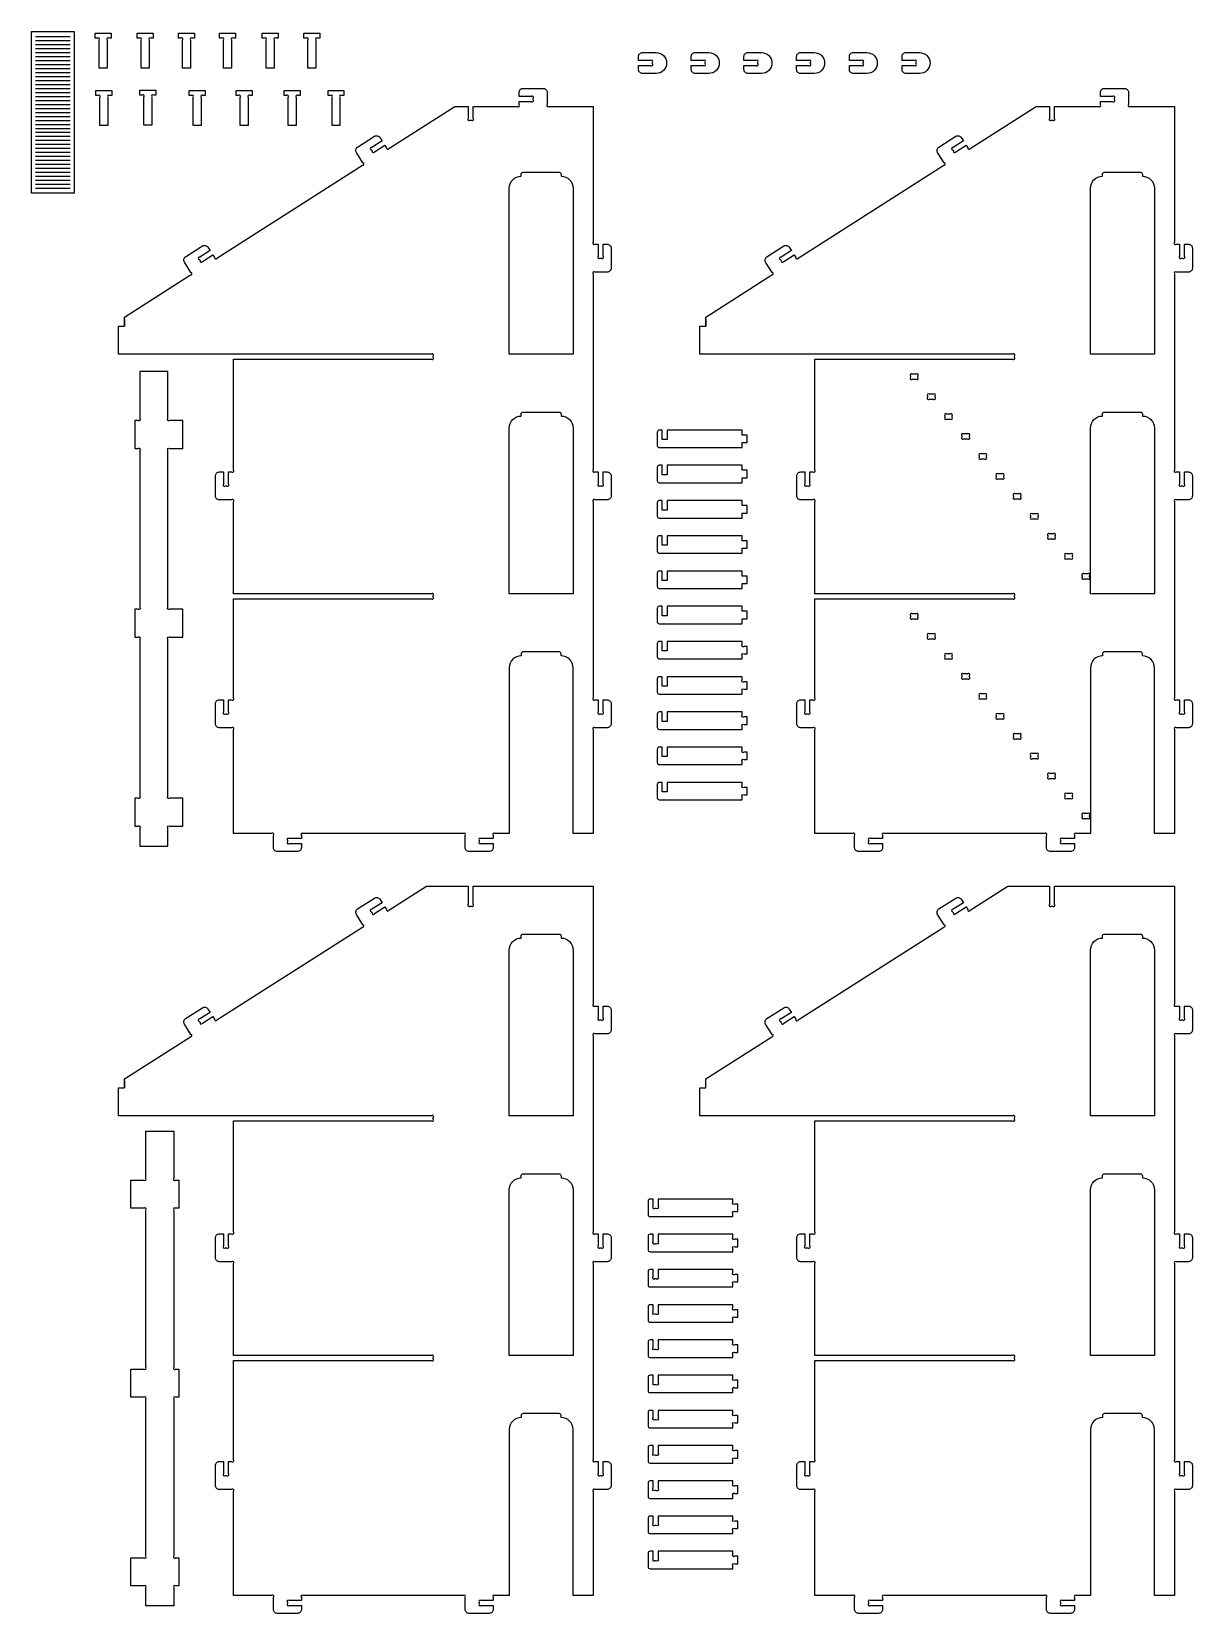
# Model space of a CAD drawing. Extents: x 8501 to 11256, y 293 to 1807.
# Drawn here: x 10559 to 11256, y 836 to 1786 of the extents above; entities that cross this region are included whole.
import ezdxf

# ---------------------------------------------------------------- set-up
doc = ezdxf.new("R2010")
doc.units = 0
doc.header["$MEASUREMENT"] = 0
doc.layers.add('LAYER_1', color=18, linetype='CONTINUOUS')

msp = doc.modelspace()

# ---------------------------------------------------------------- linework, layer by layer
at = {"layer": 'LAYER_1'}
msp.add_lwpolyline([(10559.25, 1785.78), (10584.69, 1785.78), (10584.69, 1688.82), (10559.25, 1688.82)], close=True, dxfattribs=at)
for points in [[(10561.65, 1782.9), (10582.29, 1782.9)], [(10561.65, 1780.5), (10582.29, 1780.5)], [(10561.65, 1778.1), (10582.29, 1778.1)], [(10561.65, 1775.7), (10582.29, 1775.7)], [(10561.65, 1773.3), (10582.29, 1773.3)], [(10561.65, 1770.9), (10582.29, 1770.9)], [(10561.65, 1768.5), (10582.29, 1768.5)], [(10561.65, 1766.1), (10582.29, 1766.1)], [(10561.65, 1763.7), (10582.29, 1763.7)], [(10561.65, 1761.3), (10582.29, 1761.3)], [(10561.65, 1758.9), (10582.29, 1758.9)], [(10561.65, 1756.5), (10582.29, 1756.5)], [(10561.65, 1754.1), (10582.29, 1754.1)], [(10561.65, 1751.7), (10582.29, 1751.7)], [(10561.65, 1749.3), (10582.29, 1749.3)], [(10561.65, 1746.9), (10582.29, 1746.9)], [(10561.65, 1744.5), (10582.29, 1744.5)], [(10561.65, 1742.1), (10582.29, 1742.1)], [(10561.65, 1739.7), (10582.29, 1739.7)], [(10561.65, 1737.3), (10582.29, 1737.3)], [(10561.65, 1734.9), (10582.29, 1734.9)], [(10561.65, 1732.5), (10582.29, 1732.5)], [(10561.65, 1730.1), (10582.29, 1730.1)], [(10561.65, 1727.7), (10582.29, 1727.7)], [(10561.65, 1725.3), (10582.29, 1725.3)], [(10561.65, 1722.9), (10582.29, 1722.9)], [(10561.65, 1720.5), (10582.29, 1720.5)], [(10561.65, 1718.1), (10582.29, 1718.1)], [(10561.65, 1715.7), (10582.29, 1715.7)], [(10561.65, 1713.3), (10582.29, 1713.3)], [(10561.65, 1710.9), (10582.29, 1710.9)], [(10561.65, 1708.5), (10582.29, 1708.5)], [(10561.65, 1706.1), (10582.29, 1706.1)], [(10561.65, 1703.7), (10582.29, 1703.7)], [(10561.65, 1701.3), (10582.29, 1701.3)], [(10758.2, 1706.96), (10757.16, 1708.6)], [(10561.65, 1698.9), (10582.29, 1698.9)], [(10561.65, 1696.5), (10582.29, 1696.5)], [(10561.65, 1694.1), (10582.29, 1694.1)], [(10561.65, 1691.7), (10582.29, 1691.7)], [(10896.41, 1640.25), (10896.41, 1602.03)]]:
    msp.add_lwpolyline(points, dxfattribs=at)
for points in [[(10606.97, 1781.79), (10605.63, 1781.79, 1), (10604.57, 1780.73), (10604.57, 1763.79), (10599.77, 1763.79), (10599.77, 1780.73, 1), (10598.71, 1781.79), (10597.37, 1781.79), (10597.37, 1784.79), (10606.97, 1784.79)], [(10632.3, 1781.79), (10630.96, 1781.79, 1), (10629.9, 1780.73), (10629.9, 1763.79), (10625.1, 1763.79), (10625.1, 1780.73, 1), (10624.04, 1781.79), (10622.7, 1781.79), (10622.7, 1784.79), (10632.3, 1784.79)], [(10657.13, 1781.79), (10655.79, 1781.79, 1), (10654.73, 1780.73), (10654.73, 1763.79), (10649.93, 1763.79), (10649.93, 1780.73, 1), (10648.87, 1781.79), (10647.53, 1781.79), (10647.53, 1784.79), (10657.13, 1784.79)], [(10681.73, 1781.79), (10680.39, 1781.79, 1), (10679.33, 1780.73), (10679.33, 1763.79), (10674.53, 1763.79), (10674.53, 1780.73, 1), (10673.46, 1781.79), (10672.13, 1781.79), (10672.13, 1784.79), (10681.73, 1784.79)], [(10707.3, 1781.79), (10705.96, 1781.79, 1), (10704.9, 1780.73), (10704.9, 1763.79), (10700.1, 1763.79), (10700.1, 1780.73, 1), (10699.04, 1781.79), (10697.7, 1781.79), (10697.7, 1784.79), (10707.3, 1784.79)], [(10732.38, 1781.79), (10731.05, 1781.79, 1), (10729.98, 1780.73), (10729.98, 1763.79), (10725.18, 1763.79), (10725.18, 1780.73, 1), (10724.12, 1781.79), (10722.78, 1781.79), (10722.78, 1784.79), (10732.38, 1784.79)], [(10923.72, 1765.44), (10931.06, 1765.44, 1), (10932.12, 1766.51), (10932.12, 1767.38, 1), (10931.06, 1768.44), (10923.72, 1768.44), (10923.72, 1770.84, -0.414214), (10926.12, 1773.24), (10934.22, 1773.24, -1), (10934.22, 1760.64), (10926.12, 1760.64, -0.414214), (10923.72, 1763.04)], [(10955.36, 1765.44), (10962.7, 1765.44, 1), (10963.76, 1766.51), (10963.76, 1767.38, 1), (10962.7, 1768.44), (10955.36, 1768.44), (10955.36, 1770.84, -0.414214), (10957.76, 1773.24), (10965.86, 1773.24, -1), (10965.86, 1760.64), (10957.76, 1760.64, -0.414214), (10955.36, 1763.04)], [(10987.01, 1765.44), (10994.34, 1765.44, 1), (10995.41, 1766.51), (10995.41, 1767.38, 1), (10994.34, 1768.44), (10987.01, 1768.44), (10987.01, 1770.84, -0.414214), (10989.41, 1773.24), (10997.51, 1773.24, -1), (10997.51, 1760.64), (10989.41, 1760.64, -0.414214), (10987.01, 1763.04)], [(11018.65, 1765.44), (11025.99, 1765.44, 1), (11027.05, 1766.51), (11027.05, 1767.38, 1), (11025.99, 1768.44), (11018.65, 1768.44), (11018.65, 1770.84, -0.414214), (11021.05, 1773.24), (11029.15, 1773.24, -1), (11029.15, 1760.64), (11021.05, 1760.64, -0.414214), (11018.65, 1763.04)], [(11050.29, 1765.44), (11057.63, 1765.44, 1), (11058.69, 1766.51), (11058.69, 1767.38, 1), (11057.63, 1768.44), (11050.29, 1768.44), (11050.29, 1770.84, -0.414214), (11052.69, 1773.24), (11060.79, 1773.24, -1), (11060.79, 1760.64), (11052.69, 1760.64, -0.414214), (11050.29, 1763.04)], [(11081.93, 1765.44), (11089.27, 1765.44, 1), (11090.33, 1766.51), (11090.33, 1767.38, 1), (11089.27, 1768.44), (11081.93, 1768.44), (11081.93, 1770.84, -0.414214), (11084.33, 1773.24), (11092.43, 1773.24, -1), (11092.43, 1760.64), (11084.33, 1760.64, -0.414214), (11081.93, 1763.04)], [(10607.34, 1747.39), (10606, 1747.39, 1), (10604.94, 1746.33), (10604.94, 1729.39), (10600.14, 1729.39), (10600.14, 1746.33, 1), (10599.08, 1747.39), (10597.74, 1747.39), (10597.74, 1750.39), (10607.34, 1750.39)], [(10615.01, 1613.16), (10615.01, 1608.91), (10615.01, 1614.38), (10654.59, 1639.62, 1), (10654.91, 1641.08), (10650.96, 1647.27, -0.414214), (10651.7, 1650.58), (10661.81, 1657.04, -0.414214), (10665.13, 1656.3), (10666.42, 1654.28), (10660.23, 1650.33, 1), (10659.91, 1648.87), (10660.38, 1648.13, 1), (10661.84, 1647.8), (10668.03, 1651.75), (10669.07, 1650.12, 1), (10670.54, 1649.79), (10757.88, 1705.5, 1), (10758.2, 1706.96), (10754.25, 1713.15, -0.414214), (10754.99, 1716.46), (10765.1, 1722.92, -0.414214), (10768.42, 1722.18), (10769.71, 1720.16), (10763.52, 1716.21, 1), (10763.2, 1714.75), (10763.67, 1714.01, 1), (10765.13, 1713.68), (10771.32, 1717.63), (10772.36, 1715.99, 1), (10773.83, 1715.67), (10813.4, 1740.91), (10821.41, 1740.91), (10821.41, 1733.57, 1), (10822.47, 1732.51), (10823.35, 1732.51, 1), (10824.41, 1733.57), (10824.41, 1740.91), (10850.95, 1740.91, 1), (10852.01, 1741.97), (10852.01, 1743.91), (10859.35, 1743.91, 1), (10860.41, 1744.97), (10860.41, 1745.85, 1), (10859.35, 1746.91), (10852.01, 1746.91), (10852.01, 1749.31, -0.414214), (10854.41, 1751.71), (10866.41, 1751.71, -0.414214), (10868.81, 1749.31), (10868.81, 1741.97, 1), (10869.87, 1740.91), (10896.41, 1740.91), (10896.41, 1659.17, 1), (10897.47, 1658.11), (10899.41, 1658.11), (10899.41, 1650.77, 1), (10900.47, 1649.71), (10901.35, 1649.71, 1), (10902.41, 1650.77), (10902.41, 1658.11), (10904.81, 1658.11, -0.414214), (10907.21, 1655.71), (10907.21, 1643.71, -0.414214), (10904.81, 1641.31), (10897.47, 1641.31, 1), (10896.41, 1640.25), (10896.41, 1522.37, 1), (10897.47, 1521.31), (10899.41, 1521.31), (10899.41, 1513.97, 1), (10900.47, 1512.91), (10901.35, 1512.91, 1), (10902.41, 1513.97), (10902.41, 1521.31), (10904.81, 1521.31, -0.414214), (10907.21, 1518.91), (10907.21, 1506.91, -0.414214), (10904.81, 1504.51), (10897.47, 1504.51, 1), (10896.41, 1503.45), (10896.41, 1385.57, 1), (10897.47, 1384.51), (10899.41, 1384.51), (10899.41, 1377.17, 1), (10900.47, 1376.11), (10901.35, 1376.11, 1), (10902.41, 1377.17), (10902.41, 1384.51), (10904.81, 1384.51, -0.414214), (10907.21, 1382.11), (10907.21, 1370.11, -0.414214), (10904.81, 1367.71), (10897.47, 1367.71, 1), (10896.41, 1366.65), (10896.41, 1304.11), (10884.41, 1304.11), (10884.41, 1403.71, 0.414214), (10877.21, 1410.91), (10877.21, 1412.11, 0.414214), (10876.01, 1413.31), (10854.41, 1413.31, 0.414214), (10853.21, 1412.11), (10853.21, 1410.91, 0.414214), (10846.01, 1403.71), (10846.01, 1304.11), (10837.47, 1304.11, 1), (10836.41, 1303.05), (10836.41, 1301.11), (10829.07, 1301.11, 1), (10828.01, 1300.05), (10828.01, 1299.17, 1), (10829.07, 1298.11), (10836.41, 1298.11), (10836.41, 1295.71, -0.414214), (10834.01, 1293.31), (10822.01, 1293.31, -0.414214), (10819.61, 1295.71), (10819.61, 1303.05, 1), (10818.55, 1304.11), (10722.27, 1304.11, 1), (10721.21, 1303.05), (10721.21, 1301.11), (10713.87, 1301.11, 1), (10712.81, 1300.05), (10712.81, 1299.17, 1), (10713.87, 1298.11), (10721.21, 1298.11), (10721.21, 1295.71, -0.414214), (10718.81, 1293.31), (10706.81, 1293.31, -0.414214), (10704.41, 1295.71), (10704.41, 1303.05, 1), (10703.35, 1304.11), (10680.41, 1304.11), (10680.41, 1366.65, 1), (10679.35, 1367.71), (10672.01, 1367.71, -0.414214), (10669.61, 1370.11), (10669.61, 1382.11, -0.414214), (10672.01, 1384.51), (10674.41, 1384.51), (10674.41, 1377.17, 1), (10675.47, 1376.11), (10676.35, 1376.11, 1), (10677.41, 1377.17), (10677.41, 1384.51), (10679.35, 1384.51, 1), (10680.41, 1385.57), (10680.41, 1445.11), (10799.35, 1445.11, 1), (10800.41, 1446.17), (10800.41, 1447.05, 1), (10799.35, 1448.11), (10680.41, 1448.11), (10680.41, 1503.45, 1), (10679.35, 1504.51), (10672.01, 1504.51, -0.414214), (10669.61, 1506.91), (10669.61, 1518.91, -0.414214), (10672.01, 1521.31), (10674.41, 1521.31), (10674.41, 1513.97, 1), (10675.47, 1512.91), (10676.35, 1512.91, 1), (10677.41, 1513.97), (10677.41, 1521.31), (10679.35, 1521.31, 1), (10680.41, 1522.37), (10680.41, 1589.11), (10799.35, 1589.11, 1), (10800.41, 1590.17), (10800.41, 1591.05, 1), (10799.35, 1592.11), (10611.41, 1592.11), (10611.41, 1608.91), (10615.01, 1608.91)], [(10633.91, 1747.61), (10632.57, 1747.61, 1), (10631.51, 1746.54), (10631.51, 1729.61), (10626.71, 1729.61), (10626.71, 1746.54, 1), (10625.65, 1747.61), (10624.31, 1747.61), (10624.31, 1750.61), (10633.91, 1750.61)], [(10663.47, 1747.39), (10662.13, 1747.39, 1), (10661.07, 1746.33), (10661.07, 1729.39), (10656.27, 1729.39), (10656.27, 1746.33, 1), (10655.21, 1747.39), (10653.87, 1747.39), (10653.87, 1750.39), (10663.47, 1750.39)], [(10691.76, 1747.39), (10690.42, 1747.39, 1), (10689.36, 1746.33), (10689.36, 1729.39), (10684.56, 1729.39), (10684.56, 1746.33, 1), (10683.49, 1747.39), (10682.16, 1747.39), (10682.16, 1750.39), (10691.76, 1750.39)], [(10720.47, 1747.39), (10719.13, 1747.39, 1), (10718.07, 1746.33), (10718.07, 1729.39), (10713.27, 1729.39), (10713.27, 1746.33, 1), (10712.2, 1747.39), (10710.87, 1747.39), (10710.87, 1750.39), (10720.47, 1750.39)], [(10746.82, 1747.39), (10745.48, 1747.39, 1), (10744.42, 1746.33), (10744.42, 1729.39), (10739.62, 1729.39), (10739.62, 1746.33, 1), (10738.56, 1747.39), (10737.22, 1747.39), (10737.22, 1750.39), (10746.82, 1750.39)], [(10964.08, 1613.16), (10964.08, 1608.91), (10964.08, 1614.38), (11003.65, 1639.62, 1), (11003.98, 1641.08), (11000.03, 1647.27, -0.414214), (11000.76, 1650.58), (11010.88, 1657.04, -0.414214), (11014.2, 1656.3), (11015.49, 1654.28), (11009.3, 1650.33, 1), (11008.97, 1648.87), (11009.45, 1648.13, 1), (11010.91, 1647.8), (11017.1, 1651.75), (11018.14, 1650.12, 1), (11019.61, 1649.79), (11106.94, 1705.5, 1), (11107.27, 1706.96), (11103.32, 1713.15, -0.414214), (11104.05, 1716.46), (11114.17, 1722.92, -0.414214), (11117.49, 1722.18), (11118.78, 1720.16), (11112.59, 1716.21, 1), (11112.27, 1714.75), (11112.74, 1714.01, 1), (11114.2, 1713.68), (11120.39, 1717.63), (11121.43, 1715.99, 1), (11122.9, 1715.67), (11162.47, 1740.91), (11170.48, 1740.91), (11170.48, 1733.57, 1), (11171.54, 1732.51), (11172.42, 1732.51, 1), (11173.48, 1733.57), (11173.48, 1740.91), (11200.02, 1740.91, 1), (11201.08, 1741.97), (11201.08, 1743.91), (11208.42, 1743.91, 1), (11209.48, 1744.97), (11209.48, 1745.85, 1), (11208.42, 1746.91), (11201.08, 1746.91), (11201.08, 1749.31, -0.414214), (11203.48, 1751.71), (11215.48, 1751.71, -0.414214), (11217.88, 1749.31), (11217.88, 1741.97, 1), (11218.94, 1740.91), (11245.48, 1740.91), (11245.48, 1659.17, 1), (11246.54, 1658.11), (11248.48, 1658.11), (11248.48, 1650.77, 1), (11249.54, 1649.71), (11250.42, 1649.71, 1), (11251.48, 1650.77), (11251.48, 1658.11), (11253.88, 1658.11, -0.414214), (11256.28, 1655.71), (11256.28, 1643.71, -0.414214), (11253.88, 1641.31), (11246.54, 1641.31, 1), (11245.48, 1640.25), (11245.48, 1522.37, 1), (11246.54, 1521.31), (11248.48, 1521.31), (11248.48, 1513.97, 1), (11249.54, 1512.91), (11250.42, 1512.91, 1), (11251.48, 1513.97), (11251.48, 1521.31), (11253.88, 1521.31, -0.414214), (11256.28, 1518.91), (11256.28, 1506.91, -0.414214), (11253.88, 1504.51), (11246.54, 1504.51, 1), (11245.48, 1503.45), (11245.48, 1385.57, 1), (11246.54, 1384.51), (11248.48, 1384.51), (11248.48, 1377.17, 1), (11249.54, 1376.11), (11250.42, 1376.11, 1), (11251.48, 1377.17), (11251.48, 1384.51), (11253.88, 1384.51, -0.414214), (11256.28, 1382.11), (11256.28, 1370.11, -0.414214), (11253.88, 1367.71), (11246.54, 1367.71, 1), (11245.48, 1366.65), (11245.48, 1304.11), (11233.48, 1304.11), (11233.48, 1403.71, 0.414214), (11226.28, 1410.91), (11226.28, 1412.11, 0.414214), (11225.08, 1413.31), (11203.48, 1413.31, 0.414214), (11202.28, 1412.11), (11202.28, 1410.91, 0.414214), (11195.08, 1403.71), (11195.08, 1304.11), (11186.54, 1304.11, 1), (11185.48, 1303.05), (11185.48, 1301.11), (11178.14, 1301.11, 1), (11177.08, 1300.05), (11177.08, 1299.17, 1), (11178.14, 1298.11), (11185.48, 1298.11), (11185.48, 1295.71, -0.414214), (11183.08, 1293.31), (11171.08, 1293.31, -0.414214), (11168.68, 1295.71), (11168.68, 1303.05, 1), (11167.62, 1304.11), (11071.34, 1304.11, 1), (11070.28, 1303.05), (11070.28, 1301.11), (11062.94, 1301.11, 1), (11061.88, 1300.05), (11061.88, 1299.17, 1), (11062.94, 1298.11), (11070.28, 1298.11), (11070.28, 1295.71, -0.414214), (11067.88, 1293.31), (11055.88, 1293.31, -0.414214), (11053.48, 1295.71), (11053.48, 1303.05, 1), (11052.42, 1304.11), (11029.48, 1304.11), (11029.48, 1366.65, 1), (11028.42, 1367.71), (11021.08, 1367.71, -0.414214), (11018.68, 1370.11), (11018.68, 1382.11, -0.414214), (11021.08, 1384.51), (11023.48, 1384.51), (11023.48, 1377.17, 1), (11024.54, 1376.11), (11025.42, 1376.11, 1), (11026.48, 1377.17), (11026.48, 1384.51), (11028.42, 1384.51, 1), (11029.48, 1385.57), (11029.48, 1445.11), (11148.42, 1445.11, 1), (11149.48, 1446.17), (11149.48, 1447.05, 1), (11148.42, 1448.11), (11029.48, 1448.11), (11029.48, 1503.45, 1), (11028.42, 1504.51), (11021.08, 1504.51, -0.414214), (11018.68, 1506.91), (11018.68, 1518.91, -0.414214), (11021.08, 1521.31), (11023.48, 1521.31), (11023.48, 1513.97, 1), (11024.54, 1512.91), (11025.42, 1512.91, 1), (11026.48, 1513.97), (11026.48, 1521.31), (11028.42, 1521.31, 1), (11029.48, 1522.37), (11029.48, 1589.11), (11148.42, 1589.11, 1), (11149.48, 1590.17), (11149.48, 1591.05, 1), (11148.42, 1592.11), (10960.48, 1592.11), (10960.48, 1608.91), (10964.08, 1608.91)], [(10884.41, 1691.71), (10884.41, 1592.11), (10846.01, 1592.11), (10846.01, 1691.71, -0.414214), (10853.21, 1698.91), (10853.21, 1700.11, -0.414214), (10854.41, 1701.31), (10876.01, 1701.31, -0.414214), (10877.21, 1700.11), (10877.21, 1698.91, -0.414214)], [(11233.48, 1691.71), (11233.48, 1592.11), (11195.08, 1592.11), (11195.08, 1691.71, -0.414214), (11202.28, 1698.91), (11202.28, 1700.11, -0.414214), (11203.48, 1701.31), (11225.08, 1701.31, -0.414214), (11226.28, 1700.11), (11226.28, 1698.91, -0.414214)], [(10624.21, 1581.6), (10624.21, 1553.26, -1), (10623.15, 1552.2), (10621.21, 1552.2), (10621.21, 1535.4), (10623.15, 1535.4, -1), (10624.21, 1534.34), (10624.21, 1439.86, -1), (10623.15, 1438.8), (10621.21, 1438.8), (10621.21, 1422), (10623.15, 1422, -1), (10624.21, 1420.94), (10624.21, 1326.46, -1), (10623.15, 1325.4), (10621.21, 1325.4), (10621.21, 1308.6), (10623.15, 1308.6, -1), (10624.21, 1307.54), (10624.21, 1296.6), (10641.01, 1296.6), (10641.01, 1307.54, -1), (10642.07, 1308.6), (10650.01, 1308.6), (10650.01, 1325.4), (10642.07, 1325.4, -1), (10641.01, 1326.46), (10641.01, 1420.94, -1), (10642.07, 1422), (10650.01, 1422), (10650.01, 1438.8), (10642.07, 1438.8, -1), (10641.01, 1439.86), (10641.01, 1534.34, -1), (10642.07, 1535.4), (10650.01, 1535.4), (10650.01, 1552.2), (10642.07, 1552.2, -1), (10641.01, 1553.26), (10641.01, 1581.6)], [(11088.06, 1577.11), (11090.42, 1577.11, 1), (11091.48, 1578.17), (11091.48, 1579.05, 1), (11090.42, 1580.11), (11088.06, 1580.11, 1), (11087, 1579.05), (11087, 1578.17, 1)], [(11098.37, 1565.11), (11100.73, 1565.11, 1), (11101.79, 1566.17), (11101.79, 1567.05, 1), (11100.73, 1568.11), (11098.37, 1568.11, 1), (11097.31, 1567.05), (11097.31, 1566.17, 1)], [(10884.41, 1547.71), (10884.41, 1448.11), (10846.01, 1448.11), (10846.01, 1547.71, -0.414214), (10853.21, 1554.91), (10853.21, 1556.11, -0.414214), (10854.41, 1557.31), (10876.01, 1557.31, -0.414214), (10877.21, 1556.11), (10877.21, 1554.91, -0.414214)], [(11108.68, 1553.11), (11111.04, 1553.11, 1), (11112.1, 1554.17), (11112.1, 1555.05, 1), (11111.04, 1556.11), (11108.68, 1556.11, 1), (11107.62, 1555.05), (11107.62, 1554.17, 1)], [(11233.48, 1547.71), (11233.48, 1448.11), (11196.14, 1448.11, -1), (11195.08, 1449.17), (11195.08, 1547.71, -0.414214), (11202.28, 1554.91), (11202.28, 1556.11, -0.414214), (11203.48, 1557.31), (11225.08, 1557.31, -0.414214), (11226.28, 1556.11), (11226.28, 1554.91, -0.414214)], [(10985.98, 1546.44), (10940.98, 1546.44), (10940.98, 1540.76), (10937.98, 1540.76), (10937.98, 1546.44), (10936.18, 1546.44, 0.414214), (10934.98, 1545.24), (10934.98, 1537.16, 0.414214), (10936.18, 1535.96), (10985.98, 1535.96), (10985.98, 1538.96), (10988.98, 1538.96), (10988.98, 1543.44), (10985.98, 1543.44)], [(11118.99, 1541.11), (11121.35, 1541.11, 1), (11122.41, 1542.17), (11122.41, 1543.05, 1), (11121.35, 1544.11), (11118.99, 1544.11, 1), (11117.93, 1543.05), (11117.93, 1542.17, 1)], [(11129.3, 1529.11), (11131.66, 1529.11, 1), (11132.72, 1530.17), (11132.72, 1531.05, 1), (11131.66, 1532.11), (11129.3, 1532.11, 1), (11128.24, 1531.05), (11128.24, 1530.17, 1)], [(10985.98, 1525.29), (10940.98, 1525.29), (10940.98, 1519.6), (10937.98, 1519.6), (10937.98, 1525.29), (10936.18, 1525.29, 0.414214), (10934.98, 1524.09), (10934.98, 1516, 0.414214), (10936.18, 1514.8), (10985.98, 1514.8), (10985.98, 1517.8), (10988.98, 1517.8), (10988.98, 1522.29), (10985.98, 1522.29)], [(11139.61, 1517.11), (11141.97, 1517.11, 1), (11143.03, 1518.17), (11143.03, 1519.05, 1), (11141.97, 1520.11), (11139.61, 1520.11, 1), (11138.55, 1519.05), (11138.55, 1518.17, 1)], [(10985.98, 1504.13), (10940.98, 1504.13), (10940.98, 1498.45), (10937.98, 1498.45), (10937.98, 1504.13), (10936.18, 1504.13, 0.414214), (10934.98, 1502.93), (10934.98, 1494.85, 0.414214), (10936.18, 1493.65), (10985.98, 1493.65), (10985.98, 1496.65), (10988.98, 1496.65), (10988.98, 1501.13), (10985.98, 1501.13)], [(11149.92, 1505.11), (11152.28, 1505.11, 1), (11153.34, 1506.17), (11153.34, 1507.05, 1), (11152.28, 1508.11), (11149.92, 1508.11, 1), (11148.86, 1507.05), (11148.86, 1506.17, 1)], [(11160.23, 1493.11), (11162.59, 1493.11, 1), (11163.65, 1494.17), (11163.65, 1495.05, 1), (11162.59, 1496.11), (11160.23, 1496.11, 1), (11159.17, 1495.05), (11159.17, 1494.17, 1)], [(10985.98, 1482.97), (10940.98, 1482.97), (10940.98, 1477.29), (10937.98, 1477.29), (10937.98, 1482.97), (10936.18, 1482.97, 0.414214), (10934.98, 1481.77), (10934.98, 1473.69, 0.414214), (10936.18, 1472.49), (10985.98, 1472.49), (10985.98, 1475.49), (10988.98, 1475.49), (10988.98, 1479.97), (10985.98, 1479.97)], [(11170.54, 1481.11), (11172.9, 1481.11, 1), (11173.96, 1482.17), (11173.96, 1483.05, 1), (11172.9, 1484.11), (11170.54, 1484.11, 1), (11169.47, 1483.05), (11169.47, 1482.17, 1)], [(11180.84, 1469.11), (11183.2, 1469.11, 1), (11184.26, 1470.17), (11184.26, 1471.05, 1), (11183.2, 1472.11), (11180.84, 1472.11, 1), (11179.78, 1471.05), (11179.78, 1470.17, 1)], [(10985.98, 1461.81), (10940.98, 1461.81), (10940.98, 1456.13), (10937.98, 1456.13), (10937.98, 1461.81), (10936.18, 1461.81, 0.414214), (10934.98, 1460.61), (10934.98, 1452.53, 0.414214), (10936.18, 1451.33), (10985.98, 1451.33), (10985.98, 1454.33), (10988.98, 1454.33), (10988.98, 1458.81), (10985.98, 1458.81)], [(11191.15, 1457.11), (11193.51, 1457.11, 1), (11194.57, 1458.17), (11194.57, 1459.05, 1), (11193.51, 1460.11), (11191.15, 1460.11, 1), (11190.09, 1459.05), (11190.09, 1458.17, 1)], [(10985.98, 1440.66), (10940.98, 1440.66), (10940.98, 1434.98), (10937.98, 1434.98), (10937.98, 1440.66), (10936.18, 1440.66, 0.414214), (10934.98, 1439.46), (10934.98, 1431.38, 0.414214), (10936.18, 1430.18), (10985.98, 1430.18), (10985.98, 1433.18), (10988.98, 1433.18), (10988.98, 1437.66), (10985.98, 1437.66)], [(11088.06, 1433.11), (11090.42, 1433.11, 1), (11091.48, 1434.17), (11091.48, 1435.05, 1), (11090.42, 1436.11), (11088.06, 1436.11, 1), (11087, 1435.05), (11087, 1434.17, 1)], [(10988.98, 1416.5), (10987.04, 1416.5, -1), (10985.98, 1417.56), (10985.98, 1419.5), (10940.98, 1419.5), (10940.98, 1413.82), (10937.98, 1413.82), (10937.98, 1419.5), (10936.18, 1419.5, 0.414214), (10934.98, 1418.3), (10934.98, 1410.22, 0.414214), (10936.18, 1409.02), (10985.98, 1409.02), (10985.98, 1410.96, -1), (10987.04, 1412.02), (10988.98, 1412.02)], [(11098.37, 1421.11), (11100.73, 1421.11, 1), (11101.79, 1422.17), (11101.79, 1423.05, 1), (11100.73, 1424.11), (11098.37, 1424.11, 1), (11097.31, 1423.05), (11097.31, 1422.17, 1)], [(11108.68, 1409.11), (11111.04, 1409.11, 1), (11112.1, 1410.17), (11112.1, 1411.05, 1), (11111.04, 1412.11), (11108.68, 1412.11, 1), (11107.62, 1411.05), (11107.62, 1410.17, 1)], [(10988.98, 1395.34), (10987.04, 1395.34, -1), (10985.98, 1396.4), (10985.98, 1398.34), (10940.98, 1398.34), (10940.98, 1392.66), (10937.98, 1392.66), (10937.98, 1398.34), (10936.18, 1398.34, 0.414214), (10934.98, 1397.14), (10934.98, 1389.06, 0.414214), (10936.18, 1387.86), (10985.98, 1387.86), (10985.98, 1389.8, -1), (10987.04, 1390.86), (10988.98, 1390.86)], [(11118.99, 1397.11), (11121.35, 1397.11, 1), (11122.41, 1398.17), (11122.41, 1399.05, 1), (11121.35, 1400.11), (11118.99, 1400.11, 1), (11117.93, 1399.05), (11117.93, 1398.17, 1)], [(11129.3, 1385.11), (11131.66, 1385.11, 1), (11132.72, 1386.17), (11132.72, 1387.05, 1), (11131.66, 1388.11), (11129.3, 1388.11, 1), (11128.24, 1387.05), (11128.24, 1386.17, 1)], [(10988.98, 1374.19), (10987.04, 1374.19, -1), (10985.98, 1375.25), (10985.98, 1377.19), (10940.98, 1377.19), (10940.98, 1371.5), (10937.98, 1371.5), (10937.98, 1377.19), (10936.18, 1377.19, 0.414214), (10934.98, 1375.99), (10934.98, 1367.9, 0.414214), (10936.18, 1366.7), (10985.98, 1366.7), (10985.98, 1368.64, -1), (10987.04, 1369.7), (10988.98, 1369.7)], [(11139.61, 1373.11), (11141.97, 1373.11, 1), (11143.03, 1374.17), (11143.03, 1375.05, 1), (11141.97, 1376.11), (11139.61, 1376.11, 1), (11138.55, 1375.05), (11138.55, 1374.17, 1)], [(11148.86, 1363.05), (11148.86, 1362.17, 1), (11149.92, 1361.11), (11152.28, 1361.11, 1), (11153.34, 1362.17), (11153.34, 1363.05, 1), (11152.28, 1364.11), (11149.92, 1364.11, 1)], [(10988.98, 1353.03), (10987.04, 1353.03, -1), (10985.98, 1354.09), (10985.98, 1356.03), (10940.98, 1356.03), (10940.98, 1350.35), (10937.98, 1350.35), (10937.98, 1356.03), (10936.18, 1356.03, 0.414214), (10934.98, 1354.83), (10934.98, 1346.75, 0.414214), (10936.18, 1345.55), (10985.98, 1345.55), (10985.98, 1347.49, -1), (10987.04, 1348.55), (10988.98, 1348.55)], [(11160.23, 1349.11), (11162.59, 1349.11, 1), (11163.65, 1350.17), (11163.65, 1351.05, 1), (11162.59, 1352.11), (11160.23, 1352.11, 1), (11159.17, 1351.05), (11159.17, 1350.17, 1)], [(11170.54, 1337.11), (11172.9, 1337.11, 1), (11173.96, 1338.17), (11173.96, 1339.05, 1), (11172.9, 1340.11), (11170.54, 1340.11, 1), (11169.47, 1339.05), (11169.47, 1338.17, 1)], [(10988.98, 1331.87), (10987.04, 1331.87, -1), (10985.98, 1332.93), (10985.98, 1334.87), (10940.98, 1334.87), (10940.98, 1329.19), (10937.98, 1329.19), (10937.98, 1334.87), (10936.18, 1334.87, 0.414214), (10934.98, 1333.67), (10934.98, 1325.59, 0.414214), (10936.18, 1324.39), (10985.98, 1324.39), (10985.98, 1326.33, -1), (10987.04, 1327.39), (10988.98, 1327.39)], [(11180.84, 1325.11), (11183.2, 1325.11, 1), (11184.26, 1326.17), (11184.26, 1327.05, 1), (11183.2, 1328.11), (11180.84, 1328.11, 1), (11179.78, 1327.05), (11179.78, 1326.17, 1)], [(11191.15, 1313.11), (11193.51, 1313.11, 1), (11194.57, 1314.17), (11194.57, 1315.05, 1), (11193.51, 1316.11), (11191.15, 1316.11, 1), (11190.09, 1315.05), (11190.09, 1314.17, 1)], [(10615.01, 1155.6), (10615.01, 1151.35), (10615.01, 1156.82), (10654.59, 1182.06, 1), (10654.91, 1183.52), (10650.96, 1189.71, -0.414214), (10651.7, 1193.02), (10661.81, 1199.48, -0.414214), (10665.13, 1198.74), (10666.42, 1196.72), (10660.23, 1192.77, 1), (10659.91, 1191.31), (10660.38, 1190.57, 1), (10661.84, 1190.24), (10668.03, 1194.19), (10669.07, 1192.56, 1), (10670.54, 1192.23), (10757.88, 1247.94, 1), (10758.2, 1249.4), (10754.25, 1255.59, -0.414214), (10754.99, 1258.9), (10765.1, 1265.36, -0.414214), (10768.42, 1264.62), (10769.71, 1262.6), (10763.52, 1258.65, 1), (10763.2, 1257.19), (10763.67, 1256.45, 1), (10765.13, 1256.12), (10771.32, 1260.07), (10772.36, 1258.43, 1), (10773.83, 1258.11), (10796.4, 1272.51), (10821.41, 1272.51), (10821.41, 1261.57, 1), (10822.47, 1260.51), (10823.35, 1260.51, 1), (10824.41, 1261.57), (10824.41, 1272.51), (10896.41, 1272.51), (10896.41, 1201.61, 1), (10897.47, 1200.55), (10899.41, 1200.55), (10899.41, 1193.21, 1), (10900.47, 1192.15), (10901.35, 1192.15, 1), (10902.41, 1193.21), (10902.41, 1200.55), (10904.81, 1200.55, -0.414214), (10907.21, 1198.15), (10907.21, 1186.15, -0.414214), (10904.81, 1183.75), (10897.47, 1183.75, 1), (10896.41, 1182.69), (10896.41, 1064.81, 1), (10897.47, 1063.75), (10899.41, 1063.75), (10899.41, 1056.41, 1), (10900.47, 1055.35), (10901.35, 1055.35, 1), (10902.41, 1056.41), (10902.41, 1063.75), (10904.81, 1063.75, -0.414214), (10907.21, 1061.35), (10907.21, 1049.35, -0.414214), (10904.81, 1046.95), (10897.47, 1046.95, 1), (10896.41, 1045.89), (10896.41, 928.01, 1), (10897.47, 926.95), (10899.41, 926.95), (10899.41, 919.61, 1), (10900.47, 918.55), (10901.35, 918.55, 1), (10902.41, 919.61), (10902.41, 926.95), (10904.81, 926.95, -0.414214), (10907.21, 924.55), (10907.21, 912.55, -0.414214), (10904.81, 910.15), (10897.47, 910.15, 1), (10896.41, 909.09), (10896.41, 846.55), (10884.41, 846.55), (10884.41, 946.15, 0.414214), (10877.21, 953.35), (10877.21, 954.55, 0.414214), (10876.01, 955.75), (10854.41, 955.75, 0.414214), (10853.21, 954.55), (10853.21, 953.35, 0.414214), (10846.01, 946.15), (10846.01, 846.55), (10837.47, 846.55, 1), (10836.41, 845.49), (10836.41, 843.55), (10829.07, 843.55, 1), (10828.01, 842.49), (10828.01, 841.61, 1), (10829.07, 840.55), (10836.41, 840.55), (10836.41, 838.15, -0.414214), (10834.01, 835.75), (10822.01, 835.75, -0.414214), (10819.61, 838.15), (10819.61, 845.49, 1), (10818.55, 846.55), (10722.27, 846.55, 1), (10721.21, 845.49), (10721.21, 843.55), (10713.87, 843.55, 1), (10712.81, 842.49), (10712.81, 841.61, 1), (10713.87, 840.55), (10721.21, 840.55), (10721.21, 838.15, -0.414214), (10718.81, 835.75), (10706.81, 835.75, -0.414214), (10704.41, 838.15), (10704.41, 845.49, 1), (10703.35, 846.55), (10680.41, 846.55), (10680.41, 909.09, 1), (10679.35, 910.15), (10672.01, 910.15, -0.414214), (10669.61, 912.55), (10669.61, 924.55, -0.414214), (10672.01, 926.95), (10674.41, 926.95), (10674.41, 919.61, 1), (10675.47, 918.55), (10676.35, 918.55, 1), (10677.41, 919.61), (10677.41, 926.95), (10679.35, 926.95, 1), (10680.41, 928.01), (10680.41, 987.55), (10799.35, 987.55, 1), (10800.41, 988.61), (10800.41, 989.49, 1), (10799.35, 990.55), (10680.41, 990.55), (10680.41, 1045.89, 1), (10679.35, 1046.95), (10672.01, 1046.95, -0.414214), (10669.61, 1049.35), (10669.61, 1061.35, -0.414214), (10672.01, 1063.75), (10674.41, 1063.75), (10674.41, 1056.41, 1), (10675.47, 1055.35), (10676.35, 1055.35, 1), (10677.41, 1056.41), (10677.41, 1063.75), (10679.35, 1063.75, 1), (10680.41, 1064.81), (10680.41, 1131.55), (10799.35, 1131.55, 1), (10800.41, 1132.61), (10800.41, 1133.49, 1), (10799.35, 1134.55), (10611.41, 1134.55), (10611.41, 1151.35), (10615.01, 1151.35)], [(10964.08, 1154.08), (10964.08, 1156.82), (11003.65, 1182.06, 1), (11003.98, 1183.52), (11000.03, 1189.71, -0.414214), (11000.76, 1193.02), (11010.88, 1199.48, -0.414214), (11014.2, 1198.74), (11015.49, 1196.72), (11009.3, 1192.77, 1), (11008.97, 1191.31), (11009.45, 1190.57, 1), (11010.91, 1190.24), (11017.1, 1194.19), (11018.14, 1192.56, 1), (11019.61, 1192.23), (11106.94, 1247.94, 1), (11107.27, 1249.4), (11103.32, 1255.59, -0.414214), (11104.05, 1258.9), (11114.17, 1265.36, -0.414214), (11117.49, 1264.62), (11118.78, 1262.6), (11112.59, 1258.65, 1), (11112.27, 1257.19), (11112.74, 1256.45, 1), (11114.2, 1256.12), (11120.39, 1260.07), (11121.43, 1258.43, 1), (11122.9, 1258.11), (11145.47, 1272.51), (11170.48, 1272.51), (11170.48, 1261.57, 1), (11171.54, 1260.51), (11172.42, 1260.51, 1), (11173.48, 1261.57), (11173.48, 1272.51), (11245.48, 1272.51), (11245.48, 1201.61, 1), (11246.54, 1200.55), (11248.48, 1200.55), (11248.48, 1193.21, 1), (11249.54, 1192.15), (11250.42, 1192.15, 1), (11251.48, 1193.21), (11251.48, 1200.55), (11253.88, 1200.55, -0.414214), (11256.28, 1198.15), (11256.28, 1186.15, -0.414214), (11253.88, 1183.75), (11246.54, 1183.75, 1), (11245.48, 1182.69), (11245.48, 1064.81, 1), (11246.54, 1063.75), (11248.48, 1063.75), (11248.48, 1056.41, 1), (11249.54, 1055.35), (11250.42, 1055.35, 1), (11251.48, 1056.41), (11251.48, 1063.75), (11253.88, 1063.75, -0.414214), (11256.28, 1061.35), (11256.28, 1049.35, -0.414214), (11253.88, 1046.95), (11246.54, 1046.95, 1), (11245.48, 1045.89), (11245.48, 928.01, 1), (11246.54, 926.95), (11248.48, 926.95), (11248.48, 919.61, 1), (11249.54, 918.55), (11250.42, 918.55, 1), (11251.48, 919.61), (11251.48, 926.95), (11253.88, 926.95, -0.414214), (11256.28, 924.55), (11256.28, 912.55, -0.414214), (11253.88, 910.15), (11246.54, 910.15, 1), (11245.48, 909.09), (11245.48, 846.55), (11233.48, 846.55), (11233.48, 946.15, 0.414214), (11226.28, 953.35), (11226.28, 954.55, 0.414214), (11225.08, 955.75), (11203.48, 955.75, 0.414214), (11202.28, 954.55), (11202.28, 953.35, 0.414214), (11195.08, 946.15), (11195.08, 846.55), (11186.54, 846.55, 1), (11185.48, 845.49), (11185.48, 843.55), (11178.14, 843.55, 1), (11177.08, 842.49), (11177.08, 841.61, 1), (11178.14, 840.55), (11185.48, 840.55), (11185.48, 838.15, -0.414214), (11183.08, 835.75), (11171.08, 835.75, -0.414214), (11168.68, 838.15), (11168.68, 845.49, 1), (11167.62, 846.55), (11071.34, 846.55, 1), (11070.28, 845.49), (11070.28, 843.55), (11062.94, 843.55, 1), (11061.88, 842.49), (11061.88, 841.61, 1), (11062.94, 840.55), (11070.28, 840.55), (11070.28, 838.15, -0.414214), (11067.88, 835.75), (11055.88, 835.75, -0.414214), (11053.48, 838.15), (11053.48, 845.49, 1), (11052.42, 846.55), (11029.48, 846.55), (11029.48, 909.09, 1), (11028.42, 910.15), (11021.08, 910.15, -0.414214), (11018.68, 912.55), (11018.68, 924.55, -0.414214), (11021.08, 926.95), (11023.48, 926.95), (11023.48, 919.61, 1), (11024.54, 918.55), (11025.42, 918.55, 1), (11026.48, 919.61), (11026.48, 926.95), (11028.42, 926.95, 1), (11029.48, 928.01), (11029.48, 987.55), (11148.42, 987.55, 1), (11149.48, 988.61), (11149.48, 989.49, 1), (11148.42, 990.55), (11029.48, 990.55), (11029.48, 1045.89, 1), (11028.42, 1046.95), (11021.08, 1046.95, -0.414214), (11018.68, 1049.35), (11018.68, 1061.35, -0.414214), (11021.08, 1063.75), (11023.48, 1063.75), (11023.48, 1056.41, 1), (11024.54, 1055.35), (11025.42, 1055.35, 1), (11026.48, 1056.41), (11026.48, 1063.75), (11028.42, 1063.75, 1), (11029.48, 1064.81), (11029.48, 1131.55), (11148.42, 1131.55, 1), (11149.48, 1132.61), (11149.48, 1133.49, 1), (11148.42, 1134.55), (10960.48, 1134.55), (10960.48, 1151.35), (10964.08, 1151.35)], [(10884.41, 1234.15), (10884.41, 1134.55), (10846.01, 1134.55), (10846.01, 1234.15, -0.414214), (10853.21, 1241.35), (10853.21, 1242.55, -0.414214), (10854.41, 1243.75), (10876.01, 1243.75, -0.414214), (10877.21, 1242.55), (10877.21, 1241.35, -0.414214)], [(11233.48, 1234.15), (11233.48, 1134.55), (11195.08, 1134.55), (11195.08, 1234.15, -0.414214), (11202.28, 1241.35), (11202.28, 1242.55, -0.414214), (11203.48, 1243.75), (11225.08, 1243.75, -0.414214), (11226.28, 1242.55), (11226.28, 1241.35, -0.414214)], [(10644.63, 1125.28), (10644.63, 1096.94, 1), (10645.69, 1095.88), (10647.63, 1095.88), (10647.63, 1079.08), (10645.69, 1079.08, 1), (10644.63, 1078.02), (10644.63, 983.54, 1), (10645.69, 982.48), (10647.63, 982.48), (10647.63, 965.68), (10645.69, 965.68, 1), (10644.63, 964.62), (10644.63, 870.14, 1), (10645.69, 869.08), (10647.63, 869.08), (10647.63, 852.28), (10645.69, 852.28, 1), (10644.63, 851.22), (10644.63, 840.28), (10627.83, 840.28), (10627.83, 851.22, 1), (10626.77, 852.28), (10618.83, 852.28), (10618.83, 869.08), (10626.77, 869.08, 1), (10627.83, 870.14), (10627.83, 964.62, 1), (10626.77, 965.68), (10618.83, 965.68), (10618.83, 982.48), (10626.77, 982.48, 1), (10627.83, 983.54), (10627.83, 1078.02, 1), (10626.77, 1079.08), (10618.83, 1079.08), (10618.83, 1095.88), (10626.77, 1095.88, 1), (10627.83, 1096.94), (10627.83, 1125.28)], [(10884.41, 1090.15), (10884.41, 990.55), (10846.01, 990.55), (10846.01, 1090.15, -0.414214), (10853.21, 1097.35), (10853.21, 1098.55, -0.414214), (10854.41, 1099.75), (10876.01, 1099.75, -0.414214), (10877.21, 1098.55), (10877.21, 1097.35, -0.414214)], [(11233.48, 1090.15), (11233.48, 990.55), (11195.08, 990.55), (11195.08, 1090.15, -0.414214), (11202.28, 1097.35), (11202.28, 1098.55, -0.414214), (11203.48, 1099.75), (11225.08, 1099.75, -0.414214), (11226.28, 1098.55), (11226.28, 1097.35, -0.414214)], [(10983.4, 1081.58), (10981.46, 1081.58, -1), (10980.4, 1082.64), (10980.4, 1084.58), (10935.4, 1084.58), (10935.4, 1079.96, -1), (10934.34, 1078.9), (10933.46, 1078.9, -1), (10932.4, 1079.96), (10932.4, 1084.58), (10930.6, 1084.58, 0.414214), (10929.4, 1083.38), (10929.4, 1075.3, 0.414214), (10930.6, 1074.1), (10980.4, 1074.1), (10980.4, 1076.04, -1), (10981.46, 1077.1), (10983.4, 1077.1)], [(10983.4, 1060.42), (10981.46, 1060.42, -1), (10980.4, 1061.48), (10980.4, 1063.42), (10935.4, 1063.42), (10935.4, 1058.8, -1), (10934.34, 1057.74), (10933.46, 1057.74, -1), (10932.4, 1058.8), (10932.4, 1063.42), (10930.6, 1063.42, 0.414214), (10929.4, 1062.22), (10929.4, 1054.14, 0.414214), (10930.6, 1052.94), (10980.4, 1052.94), (10980.4, 1054.88, -1), (10981.46, 1055.94), (10983.4, 1055.94)], [(10983.4, 1039.26), (10981.46, 1039.26, -1), (10980.4, 1040.32), (10980.4, 1042.26), (10935.4, 1042.26), (10935.4, 1037.64, -1), (10934.34, 1036.58), (10933.46, 1036.58, -1), (10932.4, 1037.64), (10932.4, 1042.26), (10930.6, 1042.26, 0.414214), (10929.4, 1041.06), (10929.4, 1032.98, 0.414214), (10930.6, 1031.78), (10980.4, 1031.78), (10980.4, 1033.72, -1), (10981.46, 1034.78), (10983.4, 1034.78)], [(10983.4, 1018.11), (10981.46, 1018.11, -1), (10980.4, 1019.17), (10980.4, 1021.11), (10935.4, 1021.11), (10935.4, 1016.49, -1), (10934.34, 1015.43), (10933.46, 1015.43, -1), (10932.4, 1016.49), (10932.4, 1021.11), (10930.6, 1021.11, 0.414214), (10929.4, 1019.91), (10929.4, 1011.83, 0.414214), (10930.6, 1010.63), (10980.4, 1010.63), (10980.4, 1012.57, -1), (10981.46, 1013.63), (10983.4, 1013.63)], [(10983.4, 996.95), (10981.46, 996.95, -1), (10980.4, 998.01), (10980.4, 999.95), (10935.4, 999.95), (10935.4, 995.33, -1), (10934.34, 994.27), (10933.46, 994.27, -1), (10932.4, 995.33), (10932.4, 999.95), (10930.6, 999.95, 0.414214), (10929.4, 998.75), (10929.4, 990.67, 0.414214), (10930.6, 989.47), (10980.4, 989.47), (10980.4, 991.41, -1), (10981.46, 992.47), (10983.4, 992.47)], [(10983.4, 975.79), (10981.46, 975.79, -1), (10980.4, 976.85), (10980.4, 978.79), (10935.4, 978.79), (10935.4, 974.17, -1), (10934.34, 973.11), (10933.46, 973.11, -1), (10932.4, 974.17), (10932.4, 978.79), (10930.6, 978.79, 0.414214), (10929.4, 977.59), (10929.4, 969.51, 0.414214), (10930.6, 968.31), (10980.4, 968.31), (10980.4, 970.25, -1), (10981.46, 971.31), (10983.4, 971.31)], [(10983.4, 954.64), (10981.46, 954.64, -1), (10980.4, 955.7), (10980.4, 957.64), (10935.4, 957.64), (10935.4, 953.02, -1), (10934.34, 951.95), (10933.46, 951.95, -1), (10932.4, 953.02), (10932.4, 957.64), (10930.6, 957.64, 0.414214), (10929.4, 956.44), (10929.4, 948.35, 0.414214), (10930.6, 947.15), (10980.4, 947.15), (10980.4, 949.09, -1), (10981.46, 950.15), (10983.4, 950.15)], [(10983.4, 933.48), (10981.46, 933.48, -1), (10980.4, 934.54), (10980.4, 936.48), (10935.4, 936.48), (10935.4, 931.86, -1), (10934.34, 930.8), (10933.46, 930.8, -1), (10932.4, 931.86), (10932.4, 936.48), (10930.6, 936.48, 0.414214), (10929.4, 935.28), (10929.4, 927.2, 0.414214), (10930.6, 926), (10980.4, 926), (10980.4, 927.94, -1), (10981.46, 929), (10983.4, 929)], [(10983.4, 912.32), (10981.46, 912.32, -1), (10980.4, 913.38), (10980.4, 915.32), (10935.4, 915.32), (10935.4, 910.7, -1), (10934.34, 909.64), (10933.46, 909.64, -1), (10932.4, 910.7), (10932.4, 915.32), (10930.6, 915.32, 0.414214), (10929.4, 914.12), (10929.4, 906.04, 0.414214), (10930.6, 904.84), (10980.4, 904.84), (10980.4, 906.78, -1), (10981.46, 907.84), (10983.4, 907.84)], [(10983.4, 891.16), (10981.46, 891.16, -1), (10980.4, 892.22), (10980.4, 894.16), (10935.4, 894.16), (10935.4, 889.54, -1), (10934.34, 888.48), (10933.46, 888.48, -1), (10932.4, 889.54), (10932.4, 894.16), (10930.6, 894.16, 0.414214), (10929.4, 892.96), (10929.4, 884.88, 0.414214), (10930.6, 883.68), (10980.4, 883.68), (10980.4, 885.62, -1), (10981.46, 886.68), (10983.4, 886.68)], [(10983.4, 870.01), (10981.46, 870.01, -1), (10980.4, 871.07), (10980.4, 873.01), (10935.4, 873.01), (10935.4, 868.39, -1), (10934.34, 867.33), (10933.46, 867.33, -1), (10932.4, 868.39), (10932.4, 873.01), (10930.6, 873.01, 0.414214), (10929.4, 871.81), (10929.4, 863.73, 0.414214), (10930.6, 862.53), (10980.4, 862.53), (10980.4, 864.47, -1), (10981.46, 865.53), (10983.4, 865.53)]]:
    msp.add_lwpolyline(points, format="xyb", close=True, dxfattribs=at)

doc.saveas('drawing.dxf')
